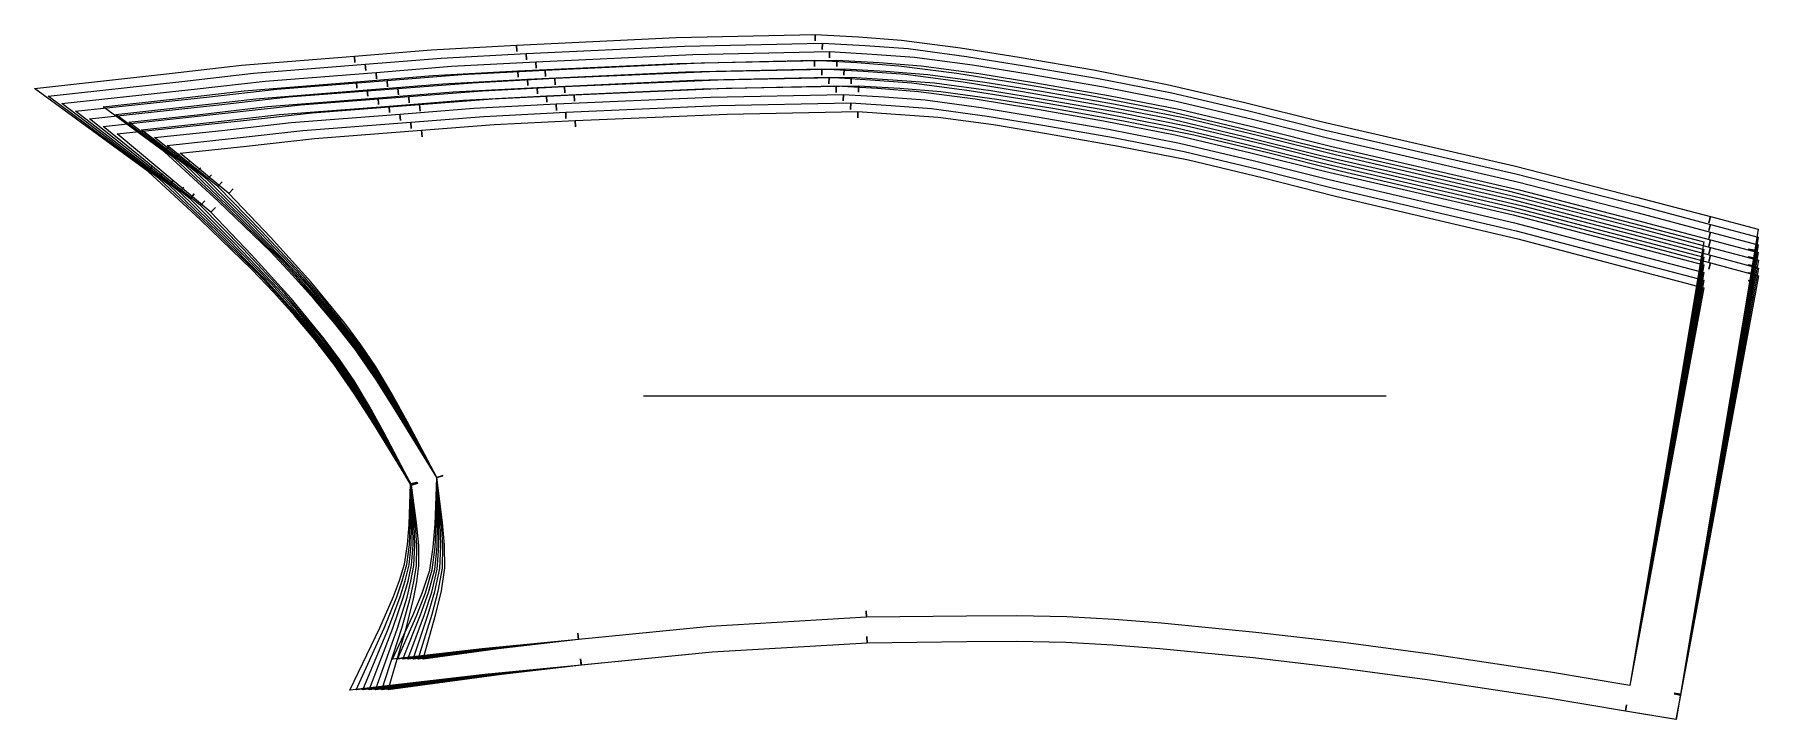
# Model space of a CAD drawing. Header units: inches. Extents: x 0 to 26.4, y 0 to 10.5.
import ezdxf

# ---------------------------------------------------------------- set-up
doc = ezdxf.new("R2010")
doc.units = ezdxf.units.IN

msp = doc.modelspace()

# ---------------------------------------------------------------- linework, layer by layer
at = {"layer": 'T001L001'}
for points in [[(0, 9.664), (2.07, 9.892), (3.172, 10.021), (4.899, 10.159), (4.907, 10.061), (4.899, 10.159), (6.073, 10.254), (7.382, 10.327), (7.387, 10.228), (7.382, 10.327), (9.828, 10.443), (11.955, 10.491), (11.954, 10.393), (11.955, 10.491), (12.618, 10.454), (13.279, 10.405), (14.18, 10.287), (15.078, 10.143), (16.216, 9.948), (17.349, 9.727), (18.538, 9.447), (19.723, 9.154), (22.663, 8.479), (24.532, 8), (25.667, 7.701), (25.642, 7.606), (25.667, 7.701), (26.398, 7.508), (26.344, 7.188), (26.247, 7.204), (26.344, 7.188), (25.208, 0.389), (25.111, 0.405), (25.208, 0.389), (25.143, 0), (24.366, 0.13), (24.383, 0.227), (24.366, 0.13), (23.153, 0.334), (21.327, 0.61), (19.998, 0.788), (18.666, 0.943), (17.232, 1.083), (16.514, 1.139), (15.795, 1.179), (15.035, 1.193), (14.274, 1.191), (12.752, 1.171), (12.749, 1.27), (12.752, 1.171), (10.378, 1.031), (8.371, 0.832), (8.361, 0.93), (8.371, 0.832), (6.897, 0.69), (4.829, 0.452), (5.288, 1.402), (5.497, 1.883), (5.589, 2.128), (5.665, 2.378), (5.713, 2.681), (5.736, 2.989), (5.757, 3.607), (5.852, 3.632), (5.757, 3.607), (5.19, 4.534), (4.898, 4.992), (4.591, 5.439), (4.294, 5.818), (3.982, 6.185), (3.66, 6.543), (3.328, 6.893), (2.542, 7.652), (1.739, 8.392), (1.801, 8.468), (1.739, 8.392), (0, 9.664)], [(0.209, 9.548), (2.259, 9.773), (3.352, 9.899), (5.066, 10.035), (5.073, 9.937), (5.066, 10.035), (6.23, 10.129), (7.529, 10.2), (7.534, 10.102), (7.529, 10.2), (9.956, 10.313), (12.066, 10.36), (12.064, 10.262), (12.066, 10.36), (12.723, 10.323), (13.379, 10.274), (14.273, 10.156), (15.164, 10.012), (16.293, 9.818), (17.417, 9.598), (18.596, 9.32), (19.772, 9.028), (22.688, 8.357), (24.545, 7.88), (25.667, 7.583), (25.642, 7.487), (25.667, 7.583), (26.398, 7.389), (26.344, 7.067), (26.246, 7.084), (26.344, 7.067), (25.208, 0.387), (25.111, 0.403), (25.208, 0.387), (25.142, 0), (24.366, 0.13), (24.383, 0.227), (24.366, 0.13), (23.153, 0.334), (21.327, 0.61), (19.998, 0.788), (18.666, 0.943), (17.232, 1.083), (16.514, 1.139), (15.795, 1.179), (15.035, 1.193), (14.274, 1.191), (12.752, 1.171), (12.749, 1.27), (12.752, 1.171), (10.378, 1.031), (8.372, 0.832), (8.362, 0.93), (8.372, 0.832), (6.939, 0.69), (4.928, 0.453), (5.355, 1.401), (5.549, 1.881), (5.633, 2.126), (5.702, 2.374), (5.741, 2.678), (5.756, 2.986), (5.761, 3.604), (5.855, 3.63), (5.761, 3.604), (5.217, 4.511), (4.937, 4.959), (4.642, 5.396), (4.357, 5.767), (4.057, 6.125), (3.748, 6.476), (3.429, 6.818), (2.673, 7.562), (1.9, 8.288), (1.963, 8.363), (1.9, 8.288), (0.209, 9.548)], [(0.419, 9.432), (2.447, 9.653), (3.532, 9.778), (5.232, 9.911), (5.24, 9.813), (5.232, 9.911), (6.387, 10.004), (7.676, 10.073), (7.681, 9.975), (7.676, 10.073), (10.083, 10.184), (12.177, 10.229), (12.175, 10.131), (12.177, 10.229), (12.829, 10.192), (13.479, 10.142), (14.367, 10.025), (15.25, 9.882), (16.37, 9.688), (17.485, 9.469), (18.654, 9.192), (19.821, 8.902), (22.713, 8.234), (24.558, 7.759), (25.668, 7.465), (25.643, 7.369), (25.668, 7.465), (26.399, 7.271), (26.343, 6.947), (26.246, 6.964), (26.343, 6.947), (25.207, 0.384), (25.11, 0.401), (25.207, 0.384), (25.141, 0), (24.366, 0.13), (24.383, 0.227), (24.366, 0.13), (23.153, 0.334), (21.327, 0.61), (19.998, 0.788), (18.666, 0.943), (17.232, 1.083), (16.514, 1.139), (15.795, 1.179), (15.035, 1.193), (14.274, 1.191), (12.752, 1.171), (12.749, 1.27), (12.752, 1.171), (10.378, 1.031), (8.372, 0.833), (8.362, 0.93), (8.372, 0.833), (6.981, 0.69), (5.027, 0.453), (5.423, 1.4), (5.601, 1.88), (5.677, 2.123), (5.738, 2.37), (5.77, 2.675), (5.776, 2.983), (5.764, 3.601), (5.858, 3.628), (5.764, 3.601), (5.244, 4.488), (4.976, 4.926), (4.693, 5.354), (4.42, 5.715), (4.133, 6.066), (3.836, 6.409), (3.53, 6.744), (2.804, 7.473), (2.061, 8.184), (2.124, 8.259), (2.061, 8.184), (0.419, 9.432)], [(0.63, 9.316), (2.636, 9.533), (3.712, 9.656), (5.399, 9.788), (5.406, 9.69), (5.399, 9.788), (6.544, 9.879), (7.823, 9.947), (7.828, 9.848), (7.823, 9.947), (10.211, 10.055), (12.288, 10.098), (12.286, 9.999), (12.288, 10.098), (12.934, 10.061), (13.58, 10.011), (14.46, 9.894), (15.336, 9.751), (16.447, 9.558), (17.553, 9.341), (18.712, 9.065), (19.869, 8.777), (22.738, 8.112), (24.57, 7.638), (25.668, 7.346), (25.643, 7.251), (25.668, 7.346), (26.4, 7.152), (26.343, 6.826), (26.246, 6.843), (26.343, 6.826), (25.207, 0.382), (25.11, 0.399), (25.207, 0.382), (25.14, 0), (24.366, 0.13), (24.383, 0.227), (24.366, 0.13), (23.153, 0.334), (21.327, 0.61), (19.998, 0.788), (18.666, 0.943), (17.232, 1.083), (16.514, 1.139), (15.795, 1.179), (15.035, 1.193), (14.274, 1.191), (12.752, 1.171), (12.749, 1.27), (12.752, 1.171), (10.378, 1.031), (8.373, 0.833), (8.363, 0.93), (8.373, 0.833), (7.023, 0.69), (5.125, 0.453), (5.49, 1.399), (5.652, 1.878), (5.721, 2.12), (5.775, 2.366), (5.798, 2.672), (5.796, 2.98), (5.767, 3.599), (5.861, 3.626), (5.767, 3.599), (5.271, 4.465), (5.014, 4.893), (4.744, 5.312), (4.483, 5.665), (4.208, 6.008), (3.924, 6.343), (3.631, 6.67), (2.935, 7.383), (2.221, 8.08), (2.286, 8.154), (2.221, 8.08), (0.63, 9.316)], [(1.05, 9.384), (2.114, 9.501), (3.21, 9.629), (4.931, 9.767), (4.939, 9.669), (4.931, 9.767), (6.099, 9.862), (7.403, 9.934), (7.408, 9.835), (7.403, 9.934), (9.842, 10.049), (11.947, 10.097), (11.945, 9.999), (11.947, 10.097), (12.593, 10.061), (13.237, 10.013), (14.128, 9.896), (15.014, 9.754), (16.143, 9.561), (17.268, 9.342), (18.452, 9.063), (19.633, 8.771), (22.57, 8.097), (25.567, 7.317), (24.432, 0.519), (23.215, 0.723), (21.381, 1), (20.045, 1.178), (18.707, 1.334), (17.261, 1.476), (16.536, 1.533), (15.811, 1.573), (15.044, 1.587), (14.276, 1.585), (12.74, 1.565), (12.737, 1.663), (12.74, 1.565), (10.347, 1.424), (8.333, 1.224), (8.323, 1.322), (8.333, 1.224), (6.856, 1.082), (5.482, 0.924), (5.795, 1.595), (5.938, 1.936), (6.053, 2.285), (6.108, 2.637), (6.134, 2.992), (6.16, 3.708), (6.255, 3.733), (6.16, 3.708), (5.551, 4.704), (5.237, 5.195), (4.907, 5.675), (4.602, 6.063), (4.282, 6.44), (3.952, 6.807), (3.612, 7.166), (2.811, 7.94), (1.991, 8.696), (2.053, 8.772), (1.991, 8.696), (1.05, 9.384)], [(0.841, 9.2), (2.825, 9.414), (3.892, 9.535), (5.565, 9.664), (5.573, 9.566), (5.565, 9.664), (6.702, 9.753), (7.97, 9.82), (7.975, 9.721), (7.97, 9.82), (10.338, 9.925), (12.398, 9.967), (12.397, 9.868), (12.398, 9.967), (13.04, 9.929), (13.68, 9.88), (14.553, 9.763), (15.422, 9.621), (16.524, 9.429), (17.621, 9.212), (18.771, 8.938), (19.918, 8.651), (22.762, 7.99), (24.583, 7.518), (25.668, 7.228), (25.643, 7.133), (25.668, 7.228), (26.401, 7.033), (26.342, 6.706), (26.245, 6.723), (26.342, 6.706), (25.207, 0.379), (25.11, 0.397), (25.207, 0.379), (25.138, 0), (24.366, 0.13), (24.383, 0.227), (24.366, 0.13), (23.153, 0.334), (21.327, 0.61), (19.998, 0.788), (18.666, 0.943), (17.232, 1.083), (16.514, 1.139), (15.795, 1.179), (15.035, 1.193), (14.274, 1.191), (12.752, 1.171), (12.749, 1.27), (12.752, 1.171), (10.378, 1.031), (8.373, 0.833), (8.363, 0.93), (8.373, 0.833), (7.065, 0.689), (5.222, 0.453), (5.557, 1.398), (5.705, 1.875), (5.766, 2.117), (5.812, 2.361), (5.827, 2.669), (5.816, 2.977), (5.77, 3.596), (5.864, 3.624), (5.77, 3.596), (5.297, 4.442), (5.053, 4.86), (4.795, 5.27), (4.546, 5.614), (4.284, 5.949), (4.012, 6.277), (3.732, 6.597), (3.065, 7.294), (2.382, 7.976), (2.447, 8.05), (2.382, 7.976), (0.841, 9.2)], [(1.052, 9.084), (3.014, 9.294), (4.072, 9.413), (5.732, 9.54), (5.739, 9.442), (5.732, 9.54), (6.859, 9.628), (8.117, 9.693), (8.122, 9.595), (8.117, 9.693), (10.466, 9.796), (12.509, 9.836), (12.507, 9.737), (12.509, 9.836), (13.145, 9.798), (13.781, 9.748), (14.646, 9.632), (15.508, 9.49), (16.601, 9.299), (17.688, 9.083), (18.829, 8.81), (19.966, 8.525), (22.787, 7.867), (24.596, 7.397), (25.668, 7.11), (25.643, 7.015), (25.668, 7.11), (26.402, 6.914), (26.342, 6.585), (26.245, 6.603), (26.342, 6.585), (25.206, 0.377), (25.109, 0.395), (25.206, 0.377), (25.137, 0.001), (24.366, 0.13), (24.383, 0.227), (24.366, 0.13), (23.153, 0.334), (21.327, 0.61), (19.998, 0.788), (18.666, 0.943), (17.232, 1.083), (16.514, 1.139), (15.795, 1.179), (15.035, 1.193), (14.274, 1.191), (12.752, 1.171), (12.749, 1.27), (12.752, 1.171), (10.378, 1.031), (8.374, 0.833), (8.364, 0.931), (8.374, 0.833), (7.107, 0.689), (5.319, 0.453), (5.624, 1.397), (5.757, 1.873), (5.811, 2.113), (5.85, 2.356), (5.856, 2.665), (5.836, 2.974), (5.772, 3.593), (5.866, 3.622), (5.772, 3.593), (5.324, 4.42), (5.092, 4.828), (4.846, 5.228), (4.609, 5.564), (4.359, 5.891), (3.832, 6.523), (3.196, 7.206), (2.542, 7.873), (2.609, 7.945), (2.542, 7.873), (1.052, 9.084)], [(1.247, 9.266), (2.303, 9.382), (3.39, 9.507), (5.097, 9.643), (5.105, 9.545), (5.097, 9.643), (6.256, 9.736), (7.549, 9.807), (7.554, 9.709), (7.549, 9.807), (9.969, 9.92), (12.058, 9.966), (12.056, 9.868), (12.058, 9.966), (12.698, 9.93), (13.337, 9.882), (14.22, 9.765), (15.1, 9.624), (16.22, 9.431), (17.335, 9.213), (18.51, 8.935), (19.682, 8.645), (22.594, 7.974), (25.567, 7.199), (24.432, 0.519), (23.215, 0.723), (21.381, 1), (20.045, 1.178), (18.707, 1.334), (17.261, 1.476), (16.536, 1.533), (15.811, 1.573), (15.044, 1.587), (14.276, 1.585), (12.74, 1.565), (12.737, 1.663), (12.74, 1.565), (10.347, 1.424), (8.333, 1.224), (8.323, 1.322), (8.333, 1.224), (6.896, 1.081), (5.561, 0.924), (5.854, 1.599), (5.987, 1.941), (6.092, 2.291), (6.137, 2.642), (6.153, 2.996), (6.16, 3.708), (6.255, 3.734), (6.16, 3.708), (5.577, 4.681), (5.277, 5.16), (4.961, 5.63), (4.668, 6.009), (4.36, 6.378), (4.043, 6.738), (3.716, 7.089), (2.945, 7.848), (2.155, 8.589), (2.218, 8.664), (2.155, 8.589), (1.247, 9.266)], [(1.444, 9.147), (2.491, 9.262), (3.57, 9.386), (5.263, 9.519), (5.271, 9.421), (5.263, 9.519), (6.413, 9.611), (7.696, 9.68), (7.701, 9.582), (7.696, 9.68), (10.097, 9.79), (12.168, 9.835), (12.166, 9.737), (12.168, 9.835), (12.803, 9.799), (13.438, 9.75), (14.313, 9.634), (15.186, 9.493), (16.297, 9.301), (17.403, 9.084), (18.568, 8.808), (19.73, 8.519), (22.619, 7.852), (25.567, 7.081), (24.432, 0.519), (23.215, 0.723), (21.381, 1), (20.045, 1.178), (18.707, 1.334), (17.261, 1.476), (16.536, 1.533), (15.811, 1.573), (15.044, 1.587), (14.276, 1.585), (12.74, 1.565), (12.737, 1.663), (12.74, 1.565), (10.347, 1.424), (8.333, 1.224), (8.323, 1.322), (8.333, 1.224), (6.937, 1.081), (5.64, 0.924), (5.913, 1.603), (6.036, 1.947), (6.13, 2.298), (6.165, 2.648), (6.173, 3), (6.16, 3.708), (6.254, 3.735), (6.16, 3.708), (5.603, 4.657), (5.316, 5.126), (5.014, 5.584), (4.734, 5.955), (4.439, 6.316), (4.134, 6.668), (3.819, 7.012), (3.078, 7.756), (2.319, 8.482), (2.382, 8.557), (2.319, 8.482), (1.444, 9.147)], [(1.265, 8.968), (3.202, 9.174), (4.252, 9.292), (5.898, 9.417), (5.906, 9.318), (5.898, 9.417), (7.016, 9.503), (8.264, 9.566), (8.268, 9.468), (8.264, 9.566), (10.593, 9.667), (12.62, 9.704), (12.618, 9.606), (12.62, 9.704), (13.251, 9.667), (13.881, 9.617), (14.739, 9.501), (15.594, 9.36), (16.678, 9.169), (17.756, 8.954), (18.887, 8.683), (20.015, 8.399), (22.812, 7.745), (24.609, 7.276), (25.669, 6.992), (25.643, 6.897), (25.669, 6.992), (26.403, 6.795), (26.341, 6.464), (26.245, 6.482), (26.341, 6.464), (25.206, 0.374), (25.109, 0.392), (25.206, 0.374), (25.136, 0.001), (24.366, 0.13), (24.383, 0.227), (24.366, 0.13), (23.153, 0.334), (21.327, 0.61), (19.998, 0.788), (18.666, 0.943), (17.232, 1.083), (16.514, 1.139), (15.795, 1.179), (15.035, 1.193), (14.274, 1.191), (12.752, 1.171), (12.749, 1.27), (12.752, 1.171), (10.378, 1.031), (8.375, 0.833), (8.364, 0.931), (8.375, 0.833), (7.15, 0.689), (5.416, 0.453), (5.691, 1.396), (5.809, 1.871), (5.855, 2.11), (5.887, 2.352), (5.885, 2.661), (5.856, 2.971), (5.775, 3.591), (5.869, 3.621), (5.775, 3.591), (5.35, 4.397), (5.13, 4.796), (4.897, 5.187), (4.672, 5.514), (4.434, 5.832), (3.933, 6.45), (3.326, 7.117), (2.703, 7.769), (2.77, 7.841), (2.703, 7.769), (1.265, 8.968)], [(1.641, 9.029), (2.68, 9.142), (3.75, 9.264), (5.43, 9.395), (5.437, 9.297), (5.43, 9.395), (6.57, 9.486), (7.842, 9.553), (7.847, 9.455), (7.842, 9.553), (10.224, 9.661), (12.279, 9.704), (12.277, 9.605), (12.279, 9.704), (12.909, 9.668), (13.538, 9.619), (14.406, 9.503), (15.272, 9.363), (16.373, 9.171), (17.47, 8.956), (18.626, 8.681), (19.778, 8.394), (22.643, 7.73), (25.567, 6.963), (24.432, 0.519), (23.215, 0.723), (21.381, 1), (20.045, 1.178), (18.707, 1.334), (17.261, 1.476), (16.536, 1.533), (15.811, 1.573), (15.044, 1.587), (14.276, 1.585), (12.74, 1.565), (12.737, 1.663), (12.74, 1.565), (10.347, 1.424), (8.333, 1.224), (8.322, 1.322), (8.333, 1.224), (6.978, 1.081), (5.719, 0.924), (5.972, 1.607), (6.084, 1.952), (6.169, 2.304), (6.194, 2.653), (6.192, 3.004), (6.16, 3.708), (6.254, 3.736), (6.16, 3.708), (5.63, 4.634), (5.356, 5.091), (5.067, 5.539), (4.799, 5.901), (4.517, 6.254), (4.225, 6.599), (3.923, 6.935), (3.212, 7.664), (2.482, 8.376), (2.547, 8.45), (2.482, 8.376), (1.641, 9.029)], [(1.837, 8.911), (2.868, 9.022), (3.929, 9.143), (5.596, 9.272), (5.604, 9.173), (5.596, 9.272), (6.727, 9.36), (7.989, 9.427), (7.994, 9.328), (7.989, 9.427), (10.351, 9.532), (12.389, 9.573), (12.387, 9.474), (12.389, 9.573), (13.014, 9.536), (13.638, 9.488), (14.499, 9.372), (15.357, 9.232), (16.45, 9.042), (17.538, 8.827), (18.684, 8.554), (19.826, 8.268), (22.668, 7.607), (25.567, 6.845), (24.432, 0.519), (23.215, 0.723), (21.381, 1), (20.045, 1.178), (18.707, 1.334), (17.261, 1.476), (16.536, 1.533), (15.811, 1.573), (15.044, 1.587), (14.276, 1.585), (12.74, 1.565), (12.737, 1.663), (12.74, 1.565), (10.347, 1.424), (8.333, 1.224), (8.322, 1.322), (8.333, 1.224), (7.019, 1.08), (5.797, 0.924), (6.03, 1.611), (6.133, 1.958), (6.208, 2.311), (6.223, 2.659), (6.211, 3.008), (6.16, 3.708), (6.254, 3.737), (6.16, 3.708), (5.656, 4.611), (5.396, 5.057), (5.121, 5.493), (4.865, 5.848), (4.595, 6.192), (4.315, 6.529), (4.027, 6.858), (3.345, 7.572), (2.646, 8.269), (2.712, 8.343), (2.646, 8.269), (1.837, 8.911)], [(2.034, 8.793), (3.057, 8.903), (4.109, 9.021), (5.762, 9.148), (5.77, 9.05), (5.762, 9.148), (6.884, 9.235), (8.136, 9.3), (8.14, 9.202), (8.136, 9.3), (10.478, 9.403), (12.5, 9.442), (12.498, 9.343), (12.5, 9.442), (13.119, 9.405), (13.738, 9.357), (14.592, 9.241), (15.443, 9.102), (16.527, 8.912), (17.606, 8.698), (18.742, 8.426), (19.875, 8.142), (22.692, 7.485), (25.567, 6.727), (24.432, 0.519), (23.215, 0.723), (21.381, 1), (20.045, 1.178), (18.707, 1.334), (17.261, 1.476), (16.536, 1.533), (15.811, 1.573), (15.044, 1.587), (14.276, 1.585), (12.74, 1.565), (12.737, 1.663), (12.74, 1.565), (10.347, 1.424), (8.333, 1.224), (8.322, 1.322), (8.333, 1.224), (7.059, 1.08), (5.876, 0.924), (6.089, 1.615), (6.182, 1.964), (6.247, 2.317), (6.252, 2.664), (6.231, 3.012), (6.16, 3.708), (6.254, 3.737), (6.16, 3.708), (5.682, 4.588), (5.435, 5.022), (5.174, 5.448), (4.93, 5.794), (4.673, 6.13), (4.406, 6.459), (4.131, 6.781), (3.479, 7.48), (2.81, 8.163), (2.876, 8.235), (2.81, 8.163), (2.034, 8.793)], [(2.231, 8.675), (3.245, 8.783), (4.289, 8.9), (5.928, 9.024), (5.936, 8.926), (5.928, 9.024), (7.041, 9.11), (8.282, 9.173), (8.287, 9.075), (8.282, 9.173), (10.606, 9.273), (12.61, 9.31), (12.607, 9.212), (12.61, 9.31), (13.838, 9.225), (14.685, 9.11), (15.529, 8.972), (16.603, 8.783), (17.673, 8.57), (18.799, 8.299), (19.923, 8.016), (22.716, 7.363), (25.567, 6.609), (24.432, 0.519), (23.215, 0.723), (21.381, 1), (20.045, 1.178), (18.707, 1.334), (17.261, 1.476), (16.536, 1.533), (15.811, 1.573), (15.044, 1.587), (14.276, 1.585), (12.74, 1.565), (12.737, 1.663), (12.74, 1.565), (10.347, 1.424), (8.333, 1.224), (8.322, 1.322), (8.333, 1.224), (7.1, 1.08), (5.955, 0.924), (6.148, 1.619), (6.231, 1.969), (6.285, 2.323), (6.281, 2.67), (6.25, 3.016), (6.16, 3.708), (6.253, 3.738), (6.16, 3.708), (5.709, 4.564), (5.475, 4.987), (5.227, 5.402), (4.996, 5.74), (4.751, 6.068), (4.234, 6.704), (3.612, 7.387), (2.974, 8.056), (3.041, 8.128), (2.974, 8.056), (2.231, 8.675)], [(9.328, 4.955), (20.7, 4.955)]]:
    msp.add_lwpolyline(points, dxfattribs=at)

doc.saveas('drawing.dxf')
